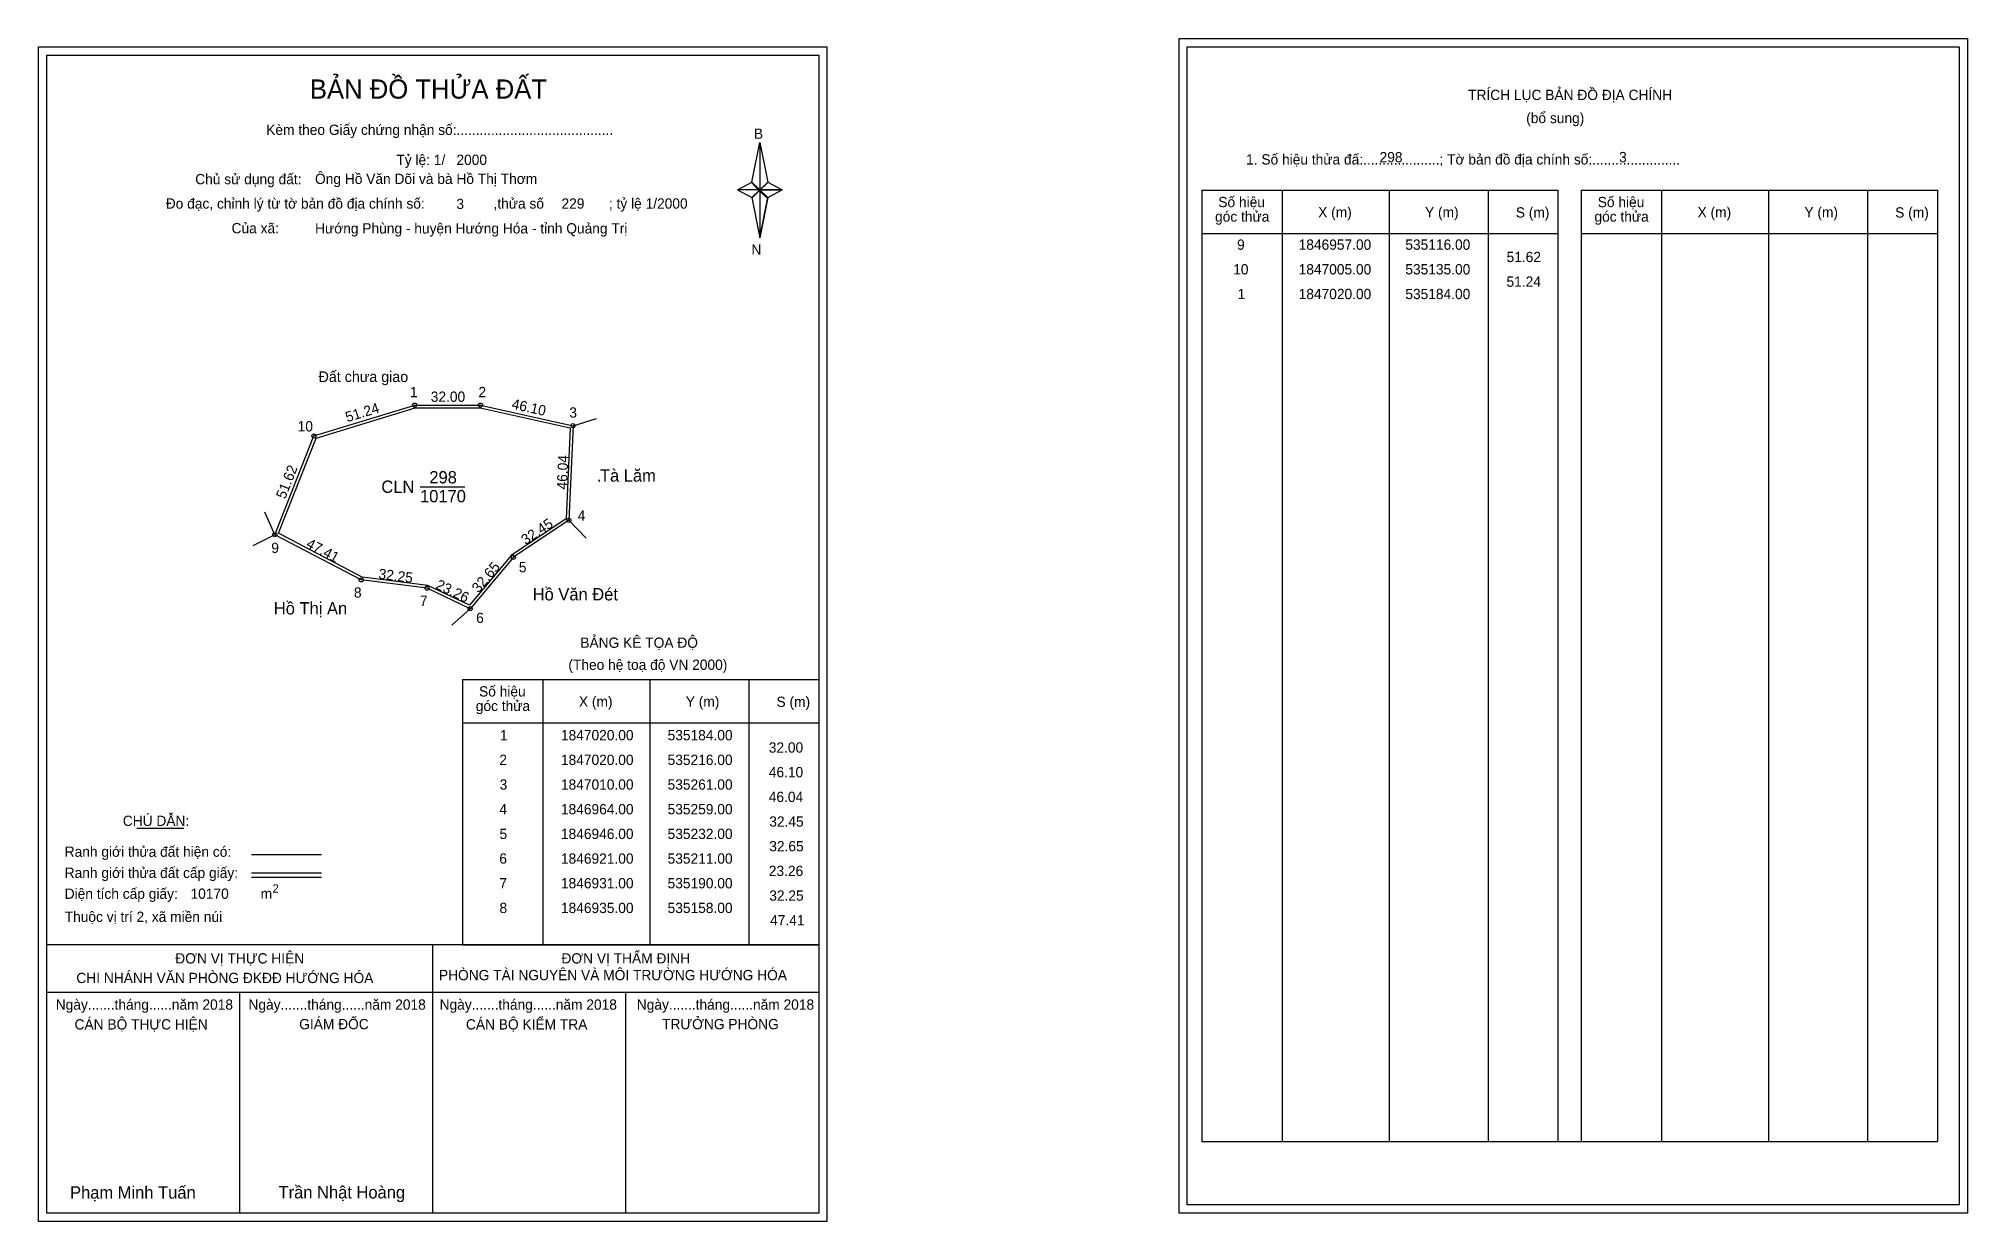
# Model space of a CAD drawing. Extents: x 535001 to 535939, y 1846623 to 1847198.
import ezdxf

# ---------------------------------------------------------------- set-up
doc = ezdxf.new("R2010")
doc.units = 0
for name, color, linetype in [('Level 1', 7, 'Continuous'), ('Level 10', 7, 'Continuous'), ('Level 11', 7, 'Continuous'), ('Level 13', 7, 'Continuous'), ('Level 2', 7, 'Continuous'), ('Level 27', 7, 'Continuous'), ('Level 3', 7, 'Continuous'), ('Level 36', 7, 'Continuous'), ('Level 49', 7, 'Continuous'), ('Level 53', 7, 'Continuous'), ('Level 55', 7, 'Continuous'), ('Level 6', 7, 'Continuous'), ('Level 60', 7, 'Continuous'), ('Level 63', 7, 'Continuous'), ('Level 9', 7, 'Continuous')]:
    doc.layers.add(name, color=color, linetype=linetype)

msp = doc.modelspace()

# ---------------------------------------------------------------- linework, layer by layer
at = {"layer": 'Level 1'}
for p, q in [((535559.74, 1847194.23), (535559.74, 1847194.23)), ((535005.09, 1847190.23), (535005.09, 1847190.23)), ((535347.94, 1847128.46), (535351.87, 1847147.74)), ((535351.87, 1847147.74), (535351.87, 1847124.69)), ((535351.87, 1847147.74), (535355.81, 1847128.46)), ((535341.05, 1847124.69), (535347.94, 1847128.46)), ((535347.94, 1847128.46), (535351.87, 1847124.69)), ((535351.58, 1847124.26), (535347.94, 1847128.02)), ((535355.51, 1847128.02), (535351.58, 1847124.26)), ((535351.58, 1847124.26), (535355.51, 1847128.02)), ((535355.81, 1847128.46), (535351.87, 1847124.69)), ((535351.87, 1847124.69), (535347.94, 1847121.01)), ((535351.58, 1847124.26), (535347.94, 1847120.57)), ((535347.94, 1847120.57), (535351.58, 1847124.26)), ((535347.94, 1847121.01), (535351.87, 1847101.29)), ((535355.51, 1847120.57), (535351.58, 1847124.26)), ((535351.87, 1847124.69), (535351.87, 1847101.29)), ((535351.87, 1847124.69), (535362.69, 1847124.69)), ((535351.87, 1847124.69), (535355.81, 1847121.01)), ((535355.81, 1847121.01), (535351.87, 1847101.29)), ((535355.81, 1847121.01), (535362.69, 1847124.69)), ((535566.8, 1847124.52), (535740.01, 1847124.52)), ((535605.98, 1846661.99), (535605.98, 1847124.52)), ((535658.13, 1846661.99), (535658.13, 1847124.52)), ((535706.07, 1847124.52), (535706.07, 1846661.99)), ((535740.01, 1847124.52), (535740.01, 1846661.99)), ((535751.32, 1847124.52), (535924.52, 1847124.52)), ((535790.5, 1846661.99), (535790.5, 1847124.52)), ((535842.64, 1846661.99), (535842.64, 1847124.52)), ((535890.59, 1847124.52), (535890.59, 1846661.99)), ((535924.52, 1847124.52), (535924.52, 1846661.99)), ((535566.8, 1847103.46), (535740.01, 1847103.46)), ((535751.32, 1847103.46), (535924.52, 1847103.46)), ((535207.28, 1846886.57), (535380.48, 1846886.57)), ((535246.46, 1846757.52), (535246.46, 1846886.57)), ((535298.6, 1846757.52), (535298.6, 1846886.57)), ((535346.55, 1846886.57), (535346.55, 1846757.52)), ((535207.28, 1846865.52), (535380.48, 1846865.52)), ((535048.93, 1846814.36), (535071.73, 1846814.36)), ((535104.66, 1846801.55), (535138.68, 1846801.55)), ((535104.66, 1846792.65), (535138.68, 1846792.65)), ((535104.66, 1846790.46), (535138.68, 1846790.46)), ((535218.75, 1846757.52), (535005.09, 1846757.52)), ((535380.48, 1846757.52), (535170.8, 1846757.52)), ((535192.79, 1846627.08), (535192.79, 1846757.52)), ((535207.28, 1846757.52), (535380.48, 1846757.52)), ((535380.49, 1846734.42), (535005.09, 1846734.42)), ((535098.94, 1846627.08), (535098.94, 1846734.42)), ((535286.64, 1846627.08), (535286.64, 1846734.42)), ((535566.8, 1846661.99), (535924.52, 1846661.99)), ((535935.14, 1846631.08), (535935.14, 1846631.08)), ((535380.48, 1846627.08), (535380.48, 1846627.08))]:
    msp.add_line(p, q, dxfattribs=at)
for points in [[(535347.94, 1847128.46), (535351.87, 1847147.74), (535351.87, 1847124.69)], [(535351.87, 1847124.69), (535355.81, 1847128.46), (535362.69, 1847124.69)], [(535341.05, 1847124.69), (535347.94, 1847121.01), (535351.87, 1847124.69)], [(535351.87, 1847124.69), (535351.87, 1847101.29), (535355.81, 1847121.01)]]:
    msp.add_lwpolyline(points, close=True, dxfattribs=at)
at = {"layer": 'Level 10'}
for points in [[(535261, 1847010), (535259, 1846964), (535232, 1846946), (535211, 1846921), (535190, 1846931), (535158, 1846935), (535116, 1846957), (535135, 1847005), (535184, 1847020), (535216, 1847020)], [(535259.55, 1847008.89), (535257.63, 1846964.77), (535231.06, 1846947.05), (535210.62, 1846922.73), (535190.4, 1846932.36), (535158.43, 1846936.36), (535117.77, 1846957.66), (535136.05, 1847003.86), (535184.21, 1847018.6), (535215.85, 1847018.6)]]:
    msp.add_lwpolyline(points, close=True, dxfattribs=at)
at = {"layer": 'Level 11'}
for centre in [(535184, 1847020), (535216, 1847020), (535135, 1847005), (535261, 1847010), (535261, 1847010), (535116, 1846957), (535259, 1846964), (535232, 1846946), (535158, 1846935), (535190, 1846931), (535211, 1846921)]:
    msp.add_circle(centre, 1, dxfattribs=at)
at = {"layer": 'Level 27'}
for p, q in [((535261, 1847010), (535272.48, 1847013.5)), ((535116, 1846957), (535111.19, 1846967.99)), ((535116, 1846957), (535105.27, 1846951.63)), ((535259, 1846964), (535267.34, 1846955.37)), ((535211, 1846921), (535202.07, 1846912.99))]:
    msp.add_line(p, q, dxfattribs=at)
at = {"layer": 'Level 3'}
for p, q in [((535566.8, 1847124.52), (535566.8, 1846661.99)), ((535751.32, 1847124.52), (535751.32, 1846661.99)), ((535207.28, 1846886.57), (535207.28, 1846757.52))]:
    msp.add_line(p, q, dxfattribs=at)
at = {"layer": 'Level 63'}
for points in [[(535001.09, 1847194.23), (535384.49, 1847194.23), (535384.49, 1846623.08), (535001.09, 1846623.08)], [(535555.74, 1847198.23), (535939.14, 1847198.23), (535939.14, 1846627.08), (535555.74, 1846627.08)], [(535559.74, 1847194.23), (535935.14, 1847194.23), (535935.14, 1846631.08), (535559.74, 1846631.08)], [(535005.09, 1847190.23), (535380.49, 1847190.23), (535380.49, 1846627.08), (535005.09, 1846627.08)]]:
    msp.add_lwpolyline(points, close=True, dxfattribs=at)
at = {"layer": 'Level 9'}
msp.add_line((535186.59, 1846980.33), (535208.47, 1846980.33), dxfattribs=at)

# ---------------------------------------------------------------- texts
at = {"layer": 'Level 1'}
for s, height, p in [('BẢN ĐỒ THỬA ĐẤT', 9.3313, (535133.02, 1847169.04)), ('TRÍCH LỤC BẢN ĐỒ ĐỊA CHÍNH', 5, (535696.32, 1847168.35)), ('(bổ sung)', 5, (535724.57, 1847157.11)), ('Kèm theo Giấy chứng nhận số:.........................................', 5, (535111.79, 1847151.38)), ('B', 5, (535348.96, 1847149.5)), ('1. Số hiệu thửa đấ:....................; Tờ bản đồ địa chính số:.......................', 5, (535588.35, 1847136.99)), ('Chủ sử dụng đất:', 5, (535077.27, 1847127.39)), ('Đo đạc, chỉnh lý từ tờ bản đồ địa chính số:                  ,thửa số                 ; tỷ lệ 1/2000', 5, (535062.95, 1847115.53)), ('Số hiệu', 5, (535574.83, 1847116.25)), ('X (m)', 5, (535623.4, 1847111.3)), ('Y (m)', 5, (535675.35, 1847111.3)), ('S (m)', 5, (535719.51, 1847111.2)), ('Số hiệu', 5, (535759.35, 1847116.25)), ('X (m)', 5, (535807.91, 1847111.3)), ('Y (m)', 5, (535859.87, 1847111.3)), ('S (m)', 5, (535904.02, 1847111.2)), ('Của xã:', 5, (535094.95, 1847103.53)), ('góc thửa', 5, (535573.25, 1847109.19)), ('góc thửa', 5, (535757.76, 1847109.19)), ('N', 5, (535347.76, 1847093.16)), ('BẢNG KÊ TỌA ĐỘ', 5, (535264.55, 1846901.98)), ('(Theo hệ toạ độ VN 2000)', 5, (535258.74, 1846891.26)), ('Số hiệu', 5, (535215.31, 1846878.31)), ('góc thửa', 5, (535213.73, 1846871.25)), ('X (m)', 5, (535263.87, 1846873.36)), ('Y (m)', 5, (535315.83, 1846873.36)), ('S (m)', 5, (535359.98, 1846873.26)), ('CHÚ DẪN:', 5, (535042.05, 1846815.37)), ('Ranh giới thửa đất hiện có:', 5, (535013.79, 1846800.37)), ('Ranh giới thửa đất cấp giấy:', 5, (535013.79, 1846790.09)), ('Diện tích cấp giấy:', 5, (535013.79, 1846779.93)), ('m', 5, (535109.1, 1846779.97)), ('2', 4, (535114.89, 1846782.99)), ('Thuộc vị trí 2, xã miền núi', 5, (535013.79, 1846768.73)), ('ĐƠN VỊ THỰC HIỆN', 5, (535067.56, 1846748.49)), ('ĐƠN VỊ THẨM ĐỊNH', 5, (535255.36, 1846748.49)), ('CHI NHÁNH VĂN PHÒNG ĐKĐĐ HƯỚNG HÓA', 5, (535019.47, 1846738.97)), ('PHÒNG TÀI NGUYÊN VÀ MÔI TRƯỜNG HƯỚNG HÓA', 5, (535195.81, 1846740.35)), ('Ngày.......tháng......năm 2018', 5, (535009.42, 1846726.02)), ('Ngày.......tháng......năm 2018', 5, (535103.17, 1846726.02)), ('Ngày.......tháng......năm 2018', 5, (535196.12, 1846726.02)), ('Ngày.......tháng......năm 2018', 5, (535292.03, 1846726.02)), ('CÁN BỘ THỰC HIỆN', 5, (535018.59, 1846716.39)), ('GIÁM ĐỐC', 5, (535127.85, 1846716.51)), ('CÁN BỘ KIỂM TRA', 5, (535208.93, 1846716.39)), ('TRƯỞNG PHÒNG', 5, (535304.31, 1846716.51)), ('Phạm Minh Tuấn', 6, (535016.41, 1846634.16)), ('Trần Nhật Hoàng', 6, (535117.79, 1846634.26))]:
    msp.add_text(s, height=height, dxfattribs=at).set_placement(p)
at = {"layer": 'Level 11'}
msp.add_text('Tỷ lệ: 1/', height=5, dxfattribs=at).set_placement((535175.1, 1847136.75))
at = {"layer": 'Level 13'}
for s, p in [('298', (535191.13, 1846981.93)), ('CLN', (535167.8, 1846977.33)), ('10170', (535186.6, 1846972.73))]:
    msp.add_text(s, height=6, dxfattribs=at).set_placement(p)
at = {"layer": 'Level 2'}
msp.add_text('Đất chưa giao', height=5.184, dxfattribs=at).set_placement((535137.27, 1847031.23))
at = {"layer": 'Level 36'}
msp.add_text('.', height=6, dxfattribs=at).set_placement((535272.6, 1846982.78))
at = {"layer": 'Level 49'}
msp.add_text('32.00', height=5, dxfattribs=at).set_placement((535191.82, 1847021.6))
for s, rotation, p in [('46.10', 347.47119, (535230.86, 1847018.34)), ('51.24', 17.02053, (535151.21, 1847011.63)), ('46.04', 87.51045, (535258.05, 1846978.89)), ('51.62', 68.40469, (535121.01, 1846974)), ('32.45', 33.69007, (535237.9, 1846951.86)), ('47.41', 332.35402, (535130.78, 1846951.06)), ('32.25', 352.87498, (535166.19, 1846935.59)), ('32.65', 49.96974, (535215.09, 1846928.35)), ('23.26', 334.53665, (535193.81, 1846930.96))]:
    msp.add_text(s, height=5, rotation=rotation, dxfattribs=at).set_placement(p)
at = {"layer": 'Level 53'}
for s, p in [('9', (535583.95, 1847095.54)), ('1846957.00', (535613.89, 1847095.54)), ('535116.00', (535665.78, 1847095.54)), ('10', (535582.08, 1847083.54)), ('1847005.00', (535613.89, 1847083.54)), ('535135.00', (535665.78, 1847083.54)), ('51.62', (535715.03, 1847089.54)), ('51.24', (535714.98, 1847077.54)), ('1', (535584.25, 1847071.54)), ('1847020.00', (535613.89, 1847071.54)), ('535184.00', (535665.78, 1847071.54)), ('1', (535225.48, 1846857.02)), ('1847020.00', (535255.12, 1846857.02)), ('535184.00', (535307, 1846857.02)), ('32.00', (535356.21, 1846851.02)), ('2', (535225.18, 1846845.02)), ('1847020.00', (535255.12, 1846845.02)), ('535216.00', (535307, 1846845.02)), ('46.10', (535356.21, 1846839.02)), ('3', (535225.33, 1846833.02)), ('1847010.00', (535255.12, 1846833.02)), ('535261.00', (535307, 1846833.02)), ('4', (535225.15, 1846821.02)), ('1846964.00', (535255.12, 1846821.02)), ('535259.00', (535307, 1846821.02)), ('46.04', (535356.2, 1846827.02)), ('32.45', (535356.44, 1846815.02)), ('5', (535225.27, 1846809.02)), ('1846946.00', (535255.12, 1846809.02)), ('535232.00', (535307, 1846809.02)), ('32.65', (535356.44, 1846803.02)), ('6', (535225.16, 1846797.02)), ('1846921.00', (535255.12, 1846797.02)), ('535211.00', (535307, 1846797.02)), ('7', (535225.19, 1846785.02)), ('1846931.00', (535255.12, 1846785.02)), ('535190.00', (535307, 1846785.02)), ('23.26', (535356.23, 1846791.02)), ('8', (535225.23, 1846773.02)), ('1846935.00', (535255.12, 1846773.02)), ('535158.00', (535307, 1846773.02)), ('32.25', (535356.44, 1846779.02)), ('47.41', (535356.86, 1846767.02))]:
    msp.add_text(s, height=5, dxfattribs=at).set_placement(p)
at = {"layer": 'Level 55'}
for s, height, p in [('1', 0.8, (535183.78, 1847020)), ('2', 0.8, (535215.73, 1847020)), ('10', 0.8, (535134.43, 1847005)), ('3', 0.8, (535260.75, 1847010)), ('0', 0.22, (535260.92, 1847009.78)), ('0', 0.22, (535260.92, 1847009.78)), ('9', 0.8, (535115.73, 1846957)), ('299', 0.22, (535115.76, 1846956.78)), ('4', 0.8, (535258.72, 1846964)), ('300', 0.22, (535258.76, 1846963.78)), ('300', 0.22, (535258.76, 1846963.78)), ('0', 0.22, (535258.92, 1846963.78)), ('0', 0.22, (535258.92, 1846963.78)), ('300', 0.22, (535231.76, 1846945.78)), ('300', 0.22, (535231.76, 1846945.78)), ('5', 0.8, (535231.74, 1846946)), ('8', 0.8, (535157.74, 1846935)), ('299', 0.22, (535157.76, 1846934.78)), ('299', 0.22, (535189.76, 1846930.78)), ('7', 0.8, (535189.73, 1846931)), ('300', 0.22, (535210.76, 1846920.78)), ('300', 0.22, (535210.76, 1846920.78)), ('6', 0.8, (535210.73, 1846921)), ('299', 0.22, (535210.76, 1846920.78))]:
    msp.add_text(s, height=height, dxfattribs=at).set_placement(p)
at = {"layer": 'Level 6'}
for s, p in [('2000', (535204.3, 1847136.79)), ('298', (535653.25, 1847138.07)), ('3', (535769.74, 1847138.11)), ('Ông Hồ Văn Dõi và bà Hồ Thị Thơm', (535135.54, 1847127.53)), ('3', (535204.29, 1847115.35)), ('229', (535255.4, 1847115.51)), ('Hướng Phùng - huyện Hướng Hóa - tỉnh Quảng Trị', (535135.56, 1847103.45)), ('10170', (535074.97, 1846779.94))]:
    msp.add_text(s, height=5, dxfattribs=at).set_placement(p)
at = {"layer": 'Level 60'}
for s, p in [('Tà Lăm', (535274.09, 1846982.78)), ('Hồ Văn Đét', (535241.38, 1846925.04)), ('Hồ Thị An', (535115.49, 1846918.2))]:
    msp.add_text(s, height=6, dxfattribs=at).set_placement(p)
at = {"layer": 'Level 9'}
for s, p in [('1', (535181.66, 1847023.83)), ('2', (535215.01, 1847023.86)), ('3', (535259.21, 1847013.9)), ('10', (535127.1, 1847007.2)), ('4', (535263.26, 1846963.77)), ('9', (535114.25, 1846948.1)), ('5', (535234.66, 1846938.73)), ('8', (535154.45, 1846926.39)), ('7', (535186.52, 1846922.36)), ('6', (535213.89, 1846914.05))]:
    msp.add_text(s, height=5, dxfattribs=at).set_placement(p)

doc.saveas('drawing.dxf')
